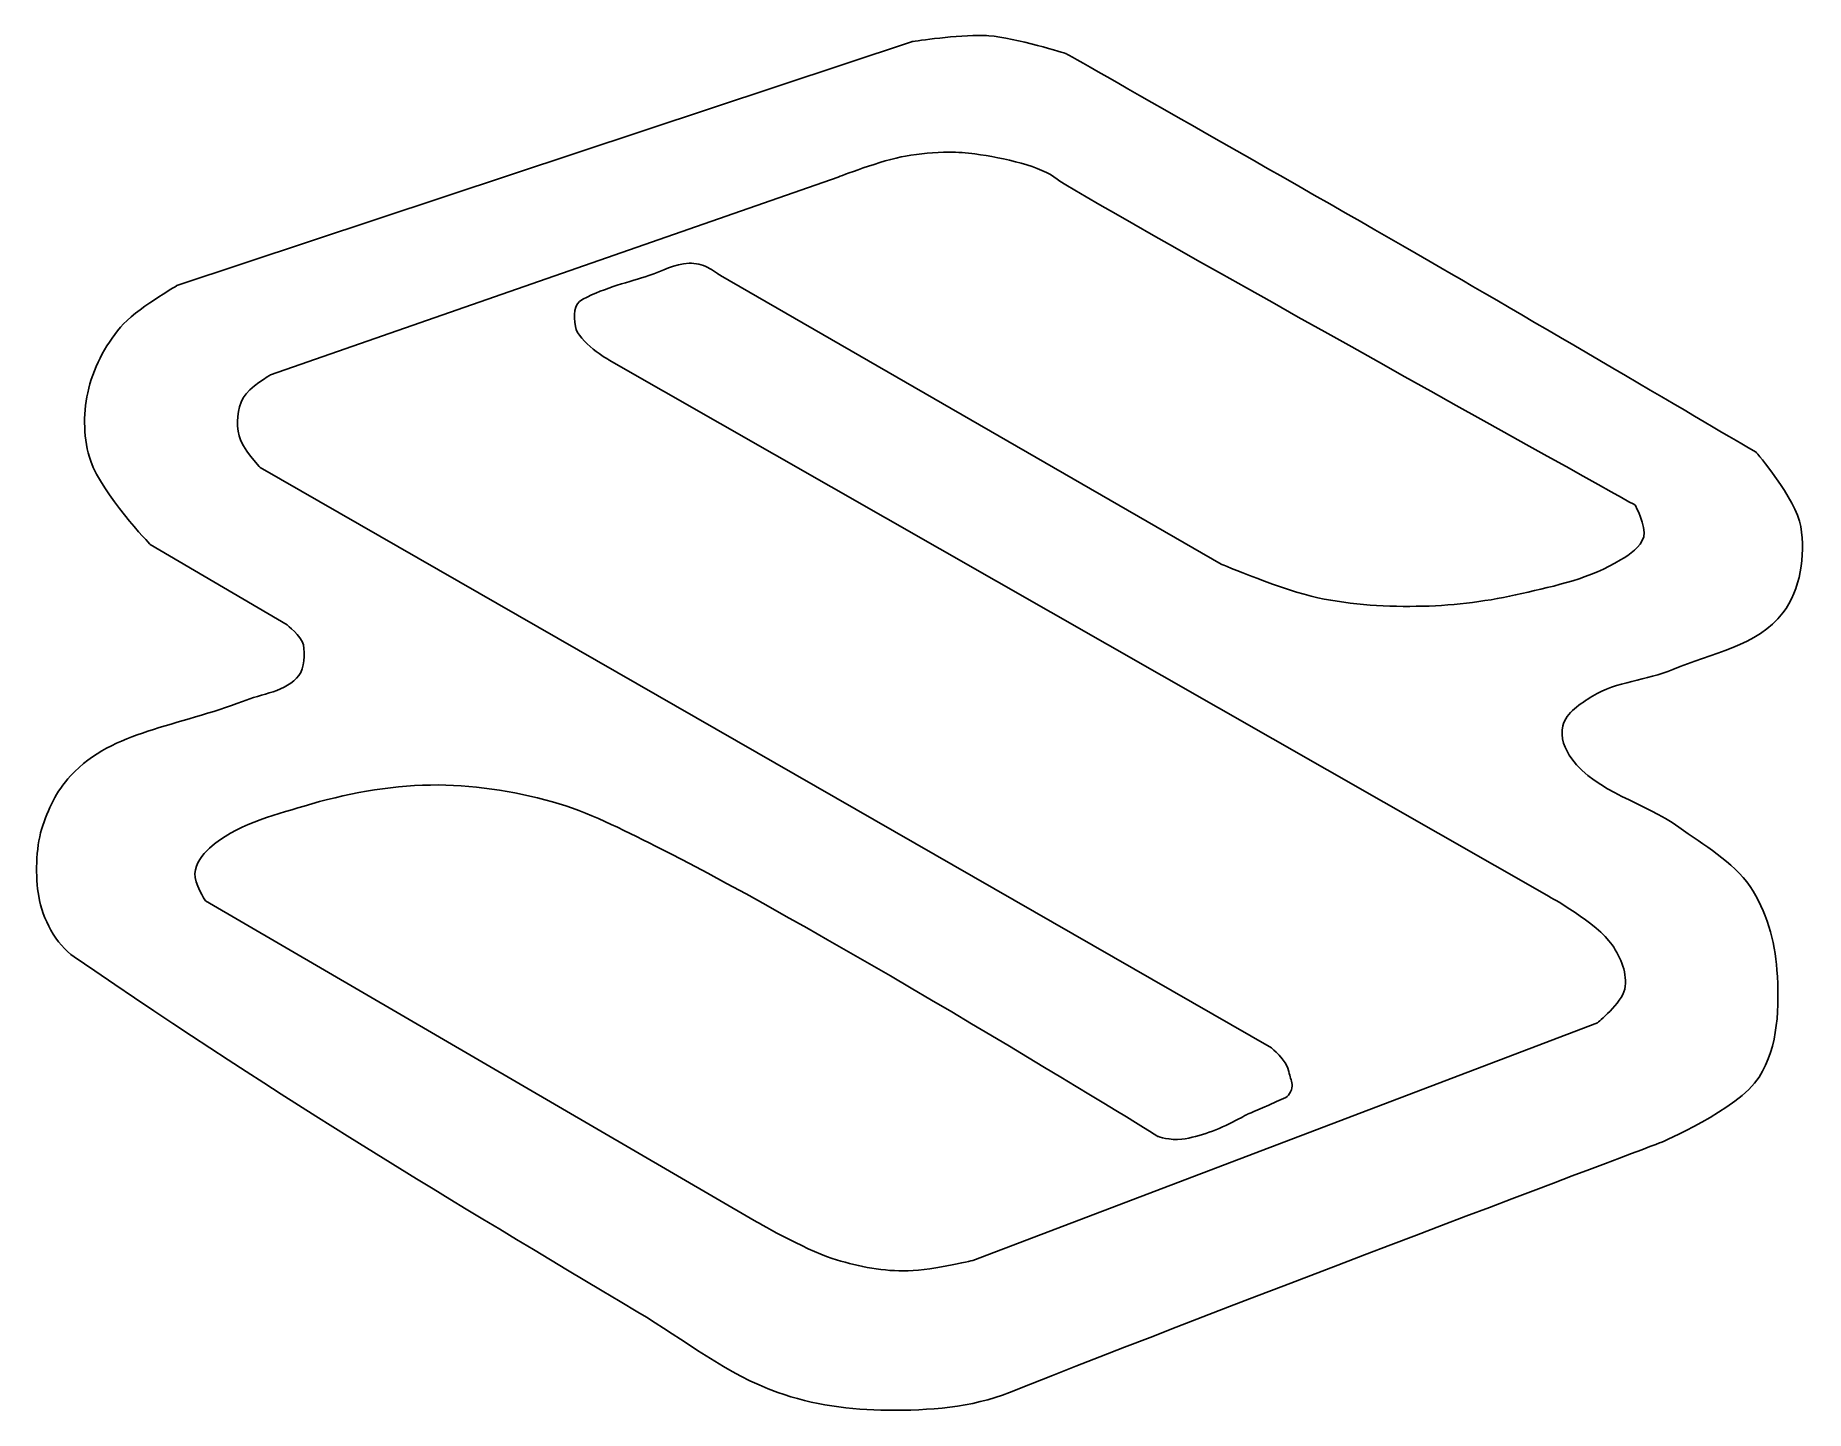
# Model space of a CAD drawing. Extents: x 46 to 166, y 51 to 144.
import ezdxf

# ---------------------------------------------------------------- set-up
doc = ezdxf.new("R2010")
doc.units = 0
doc.layers.add('Layer_1', color=7, linetype='CONTINUOUS')

msp = doc.modelspace()

# ---------------------------------------------------------------- linework, layer by layer
at = {"layer": 'Layer_1', "color": 1}
for points in [[(109.541358, 144.15517), (109.541358, 144.15517)], [(105.026906, 143.731836), (55.235077, 127.20144)], [(107.567456, 136.244678), (107.567456, 136.244678)], [(61.579015, 121.162325), (100.065967, 134.561268)], [(126.008915, 108.333341), (92.07555, 127.887153)], [(84.528313, 122.160026), (148.245491, 85.811237)], [(129.429758, 75.548158), (60.866294, 114.890049)], [(53.420478, 109.663423), (62.693573, 104.220725)], [(94.364198, 63.85964), (57.159923, 85.526258)], [(151.524118, 77.25858), (109.18858, 61.15152)]]:
    msp.add_lwpolyline(points, dxfattribs=at)
for points in [[(109.541358, 144.15517), (107.702025, 144.140836), (105.026906, 143.731836), (105.026906, 143.731836)], [(110.26841, 144.134774), (110.049996, 144.151188), (109.804121, 144.157216), (109.541358, 144.15517)], [(115.509367, 142.925409), (115.509367, 142.925409), (112.056373, 144.000399), (110.26841, 144.134774)], [(140.909367, 128.411358), (132.467243, 133.292151), (115.509367, 142.925409), (115.509367, 142.925409)], [(100.065967, 134.561268), (100.065967, 134.561268), (103.056349, 135.722562), (104.627274, 135.98671)], [(104.627274, 135.98671), (105.594139, 136.149287), (106.582509, 136.246022), (107.567456, 136.244678)], [(107.567456, 136.244678), (108.158424, 136.243874), (108.747811, 136.208125), (109.330795, 136.129475)], [(109.330795, 136.129475), (111.252192, 135.870254), (113.892544, 135.273766), (114.890352, 134.418503)], [(114.890352, 134.418503), (115.888158, 133.56324), (154.090026, 112.324691), (154.090026, 112.324691)], [(89.945103, 128.716731), (88.953628, 128.680632), (88.161249, 128.202147), (87.220448, 127.887153)], [(91.227783, 128.431754), (90.843775, 128.642554), (90.382875, 128.732676), (89.945103, 128.716731)], [(92.07555, 127.887153), (92.07555, 127.887153), (91.463399, 128.302412), (91.227783, 128.431754)], [(162.277778, 115.912551), (162.277778, 115.912551), (148.053069, 124.281245), (140.909367, 128.411358)], [(55.235077, 127.20144), (55.235077, 127.20144), (52.425981, 125.59246), (51.404684, 124.379218)], [(87.220448, 127.887153), (85.923171, 127.45281), (84.314781, 127.097786), (82.741824, 126.285322)], [(82.741824, 126.285322), (82.08104, 125.944013), (82.128803, 125.175071), (82.247935, 124.440954)], [(51.404684, 124.379218), (50.340291, 123.114778), (49.531846, 121.561144), (49.187145, 119.944691)], [(82.247935, 124.440954), (82.420152, 123.379705), (84.528313, 122.160026), (84.528313, 122.160026)], [(59.725828, 119.594118), (60.106346, 120.308205), (61.579015, 121.162325), (61.579015, 121.162325)], [(49.187145, 119.944691), (48.864517, 118.431746), (48.884899, 116.770431), (49.388889, 115.307868)], [(59.440851, 117.028213), (59.237412, 117.864344), (59.321147, 118.834686), (59.725828, 119.594118)], [(60.866294, 114.890049), (60.866294, 114.890049), (59.643357, 116.195914), (59.440851, 117.028213)], [(49.388889, 115.307868), (50.142174, 113.121856), (53.420478, 109.663423), (53.420478, 109.663423)], [(165.301744, 110.872791), (164.973776, 112.804221), (162.277778, 115.912551), (162.277778, 115.912551)], [(154.090026, 112.324691), (154.090026, 112.324691), (154.85132, 110.898905), (154.659982, 110.186528)], [(164.091826, 105.027153), (165.296441, 106.611069), (165.634879, 108.910926), (165.301744, 110.872791)], [(154.659982, 110.186528), (154.468249, 109.472675), (153.719296, 109.008916), (153.091775, 108.61832)], [(132.56562, 106.052412), (130.301046, 106.528662), (126.008915, 108.333341), (126.008915, 108.333341)], [(153.091775, 108.61832), (151.089013, 107.371717), (148.690536, 106.869562), (146.392305, 106.337392)], [(139.692834, 105.482456), (137.310176, 105.426283), (134.897921, 105.561919), (132.56562, 106.052412)], [(146.392305, 106.337392), (144.199029, 105.829525), (141.943517, 105.535517), (139.692834, 105.482456)], [(156.633333, 101.196757), (159.209689, 102.280182), (162.399935, 102.802536), (164.091826, 105.027153)], [(62.693573, 104.220725), (62.693573, 104.220725), (63.661823, 103.477863), (63.802618, 102.859774)], [(63.802618, 102.859774), (63.937763, 102.266489), (63.864098, 101.281347), (63.5, 100.793819)], [(151.190633, 99.382708), (152.817438, 100.388128), (154.870444, 100.455415), (156.633333, 101.196757)], [(63.5, 100.793819), (62.671091, 99.68391), (60.955786, 99.544444), (59.669604, 99.029931)], [(59.669604, 99.029931), (57.734539, 98.255843), (55.245505, 97.676616), (53.269444, 97.014136)], [(149.174841, 97.366914), (149.418751, 98.285369), (150.382266, 98.88311), (151.190633, 99.382708)], [(149.779522, 95.149375), (149.325513, 95.766516), (148.978194, 96.62643), (149.174841, 97.366914)], [(53.269444, 97.014136), (51.291403, 96.350993), (49.519247, 95.609081), (48.027937, 93.99017)], [(157.03627, 90.512551), (154.719505, 92.207533), (151.480593, 92.837078), (149.779522, 95.149375)], [(48.027937, 93.99017), (47.009925, 92.885052), (46.521398, 91.792387), (46.062855, 90.36152)], [(63.859393, 91.940751), (66.62751, 92.771879), (69.522137, 93.325613), (72.412047, 93.366193)], [(72.412047, 93.366193), (75.193708, 93.405253), (77.999305, 92.970385), (80.679727, 92.225731)], [(57.4449, 89.089866), (59.187738, 90.651046), (61.618405, 91.267894), (63.859393, 91.940751)], [(80.679727, 92.225731), (83.120317, 91.547706), (85.39927, 90.366834), (87.664174, 89.232631)], [(46.062855, 90.36152), (45.668398, 89.130645), (45.638463, 87.098783), (45.861111, 85.825568)], [(161.874841, 86.480965), (160.700745, 88.221195), (158.730513, 89.273017), (157.03627, 90.512551)], [(56.447202, 87.379444), (56.500248, 88.037403), (56.953223, 88.649436), (57.4449, 89.089866)], [(87.664174, 89.232631), (99.389238, 83.361032), (121.732588, 69.561409), (121.732588, 69.561409)], [(57.159923, 85.526258), (57.159923, 85.526258), (56.394017, 86.719784), (56.447202, 87.379444)], [(163.688889, 80.83652), (163.544896, 82.807555), (162.980156, 84.842676), (161.874841, 86.480965)], [(45.861111, 85.825568), (46.125313, 84.314723), (47.008536, 82.5794), (48.274882, 81.714053)], [(148.245491, 85.811237), (148.245491, 85.811237), (151.511333, 84.01756), (152.521818, 82.532608)], [(48.274882, 81.714053), (63.189592, 71.522191), (73.447351, 65.433723), (86.480715, 57.654059)], [(152.521818, 82.532608), (153.105629, 81.674672), (153.585511, 80.556141), (153.377305, 79.539509)], [(162.479522, 73.579218), (163.811114, 75.638639), (163.867572, 78.390622), (163.688889, 80.83652)], [(153.377305, 79.539509), (153.180773, 78.579888), (151.524118, 77.25858), (151.524118, 77.25858)], [(130.603295, 73.9557), (130.437221, 74.756124), (129.429758, 75.548158), (129.429758, 75.548158)], [(130.830396, 73.073202), (130.778989, 73.407232), (130.683353, 73.569837), (130.603295, 73.9557)], [(155.826906, 69.144691), (155.826906, 69.144691), (161.032472, 71.341235), (162.479522, 73.579218)], [(126.993385, 70.626358), (128.315443, 71.323834), (126.708385, 70.554928), (130.394383, 72.191258)], [(130.394383, 72.191258), (130.655989, 72.307392), (130.867734, 72.830595), (130.830396, 73.073202)], [(123.3493, 69.368485), (124.606685, 69.539142), (125.841246, 70.018528), (126.993385, 70.626358)], [(111.679522, 52.211358), (126.357803, 58.052065), (155.826906, 69.144691), (155.826906, 69.144691)], [(121.732588, 69.561409), (121.732588, 69.561409), (122.547507, 69.259666), (123.3493, 69.368485)], [(99.638225, 61.293732), (97.77861, 61.897064), (94.364198, 63.85964), (94.364198, 63.85964)], [(104.484509, 60.438799), (102.844171, 60.45873), (101.198615, 60.787479), (99.638225, 61.293732)], [(109.18858, 61.15152), (109.18858, 61.15152), (106.07027, 60.419523), (104.484509, 60.438799)], [(86.480715, 57.654059), (89.608169, 55.787269), (92.52316, 53.429768), (95.955556, 52.211358)], [(95.955556, 52.211358), (98.329169, 51.368789), (100.895401, 51.020885), (103.414048, 51.00144)], [(103.414048, 51.00144), (106.198337, 50.979926), (109.092441, 51.181921), (111.679522, 52.211358)]]:
    msp.add_open_spline(points, degree=3, dxfattribs=at)

doc.saveas('drawing.dxf')
